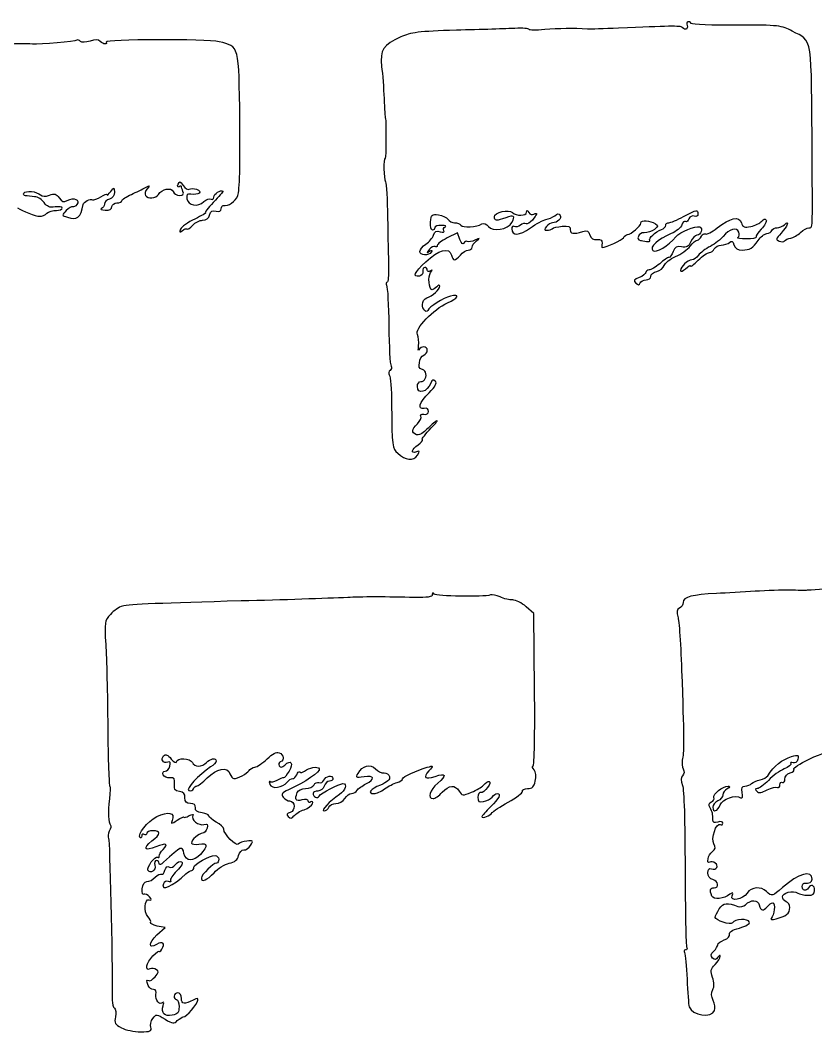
# Model space of a CAD drawing. Extents: x 0 to 69.4, y 0 to 30.3.
# Drawn here: x 15.18 to 20.74, y 15.36 to 22.44 of the extents above; entities that cross this region are included whole.
import ezdxf

# ---------------------------------------------------------------- set-up
doc = ezdxf.new("R2010")
doc.units = 0
doc.header["$MEASUREMENT"] = 0
doc.layers.get('0').update_dxf_attribs({"linetype": 'CONTINUOUS'})

msp = doc.modelspace()

# ---------------------------------------------------------------- linework, layer by layer
at = {"color": 0, "linetype": 'CONTINUOUS'}
for p, q in [((19.8419, 22.4019), (19.8419, 22.4019)), ((15.5768, 22.2996), (15.5768, 22.2996)), ((18.2363, 20.9525), (18.1651, 20.916)), ((18.2536, 20.9039), (18.2363, 20.9525)), ((18.061, 18.4215), (18.061, 18.4215)), ((18.771, 18.2878), (18.7171, 18.3364)), ((18.7761, 17.7532), (18.771, 18.2878)), ((16.2417, 16.8418), (16.2417, 16.8418)), ((16.1358, 16.0399), (16.1931, 16.0919)), ((16.1931, 16.0919), (16.1375, 16.1024))]:
    msp.add_line(p, q, dxfattribs=at)
for points in [[(19.8715, 22.4158), (19.8576, 22.4385), (19.8333, 22.4281), (19.8419, 22.4019)], [(18.2293, 22.369), (17.9654, 22.3603), (17.9099, 22.3533), (17.8406, 22.3221)], [(18.639, 22.3811), (18.5835, 22.3794), (18.3994, 22.3725), (18.2293, 22.369)], [(18.7379, 22.3742), (18.7379, 22.3811), (18.6928, 22.3846), (18.639, 22.3811)], [(18.8472, 22.3725), (18.7865, 22.3672), (18.7379, 22.3672), (18.7379, 22.3742)], [(19.1458, 22.376), (19.0486, 22.3829), (18.9444, 22.3811), (18.8472, 22.3725)], [(19.3629, 22.3829), (19.2622, 22.3776), (19.165, 22.376), (19.1458, 22.376)], [(19.809, 22.3881), (19.7968, 22.4003), (19.7101, 22.3985), (19.3629, 22.3829)], [(19.8419, 22.4019), (19.8524, 22.376), (19.8299, 22.3656), (19.809, 22.3881)], [(20.191, 22.4037), (20.019, 22.4019), (19.8767, 22.4072), (19.8715, 22.4158)], [(20.5781, 22.3621), (20.5033, 22.4019), (20.486, 22.4054), (20.191, 22.4037)], [(20.7168, 21.4732), (20.7117, 22.3499), (20.7221, 22.2857), (20.5781, 22.3621)], [(15.5768, 22.2996), (15.5664, 22.2892), (15.32, 22.2665), (15.2661, 22.2718)], [(15.6011, 22.2908), (15.5925, 22.2996), (15.5821, 22.3031), (15.5768, 22.2996)], [(15.6689, 22.2926), (15.6376, 22.2822), (15.6115, 22.2804), (15.6011, 22.2908)], [(15.74, 22.2908), (15.7261, 22.3047), (15.7053, 22.3065), (15.6689, 22.2926)], [(15.7817, 22.2857), (15.7939, 22.2649), (15.7608, 22.27), (15.74, 22.2908)], [(16.5715, 22.2874), (16.4813, 22.3082), (15.7678, 22.3065), (15.7817, 22.2857)], [(17.8406, 22.3221), (17.7172, 22.2665), (17.6947, 22.2301), (17.7068, 22.1156)], [(15.2054, 22.2735), (15.1967, 22.2735), (14.9728, 22.27), (14.7106, 22.2649)], [(15.2661, 22.2718), (15.2418, 22.2735), (15.2158, 22.2753), (15.2054, 22.2735)], [(16.7156, 21.7336), (16.7086, 22.2683), (16.7121, 22.2544), (16.5715, 22.2874)], [(17.7068, 22.1156), (17.7138, 22.0635), (17.7207, 21.9611), (17.7242, 21.8899)], [(17.7242, 21.8899), (17.726, 21.8187), (17.7311, 21.7562), (17.7329, 21.751)], [(16.7017, 21.2128), (16.7139, 21.2458), (16.719, 21.4264), (16.7156, 21.7336)], [(17.7329, 21.751), (17.7399, 21.7285), (17.7381, 21.4732), (17.7311, 21.4732)], [(17.7311, 21.4732), (17.7172, 21.4732), (17.7225, 21.3292), (17.7346, 21.3083)], [(20.6943, 20.9872), (20.7221, 20.9872), (20.7203, 20.956), (20.7168, 21.4732)], [(16.2833, 21.291), (16.2938, 21.3153), (16.2972, 21.3135), (16.3199, 21.2822)], [(17.7346, 21.3083), (17.7399, 21.2979), (17.7468, 21.185), (17.7485, 21.0567)], [(15.2175, 21.2111), (15.2054, 21.2111), (15.1985, 21.2197), (15.2054, 21.2285)], [(15.2054, 21.2285), (15.2175, 21.2493), (15.2957, 21.2424), (15.3217, 21.2162)], [(15.3842, 21.2146), (15.4189, 21.2285), (15.4311, 21.225), (15.4519, 21.1954)], [(15.7869, 21.2181), (15.7869, 21.2111), (15.799, 21.2215), (15.8129, 21.2406)], [(15.839, 21.2354), (15.839, 21.2128), (15.8251, 21.1937), (15.8043, 21.1868)], [(15.8129, 21.2406), (15.8372, 21.2736), (15.8372, 21.2736), (15.839, 21.2354)], [(15.9571, 21.2197), (15.9917, 21.2354), (16.0368, 21.2579), (16.056, 21.2683)], [(16.0681, 21.2597), (16.0542, 21.244), (16.049, 21.2232), (16.056, 21.2128)], [(16.056, 21.2683), (16.0872, 21.2857), (16.0872, 21.284), (16.0681, 21.2597)], [(16.1463, 21.2197), (16.1688, 21.2579), (16.2365, 21.2718), (16.2486, 21.2406)], [(16.2486, 21.2406), (16.2539, 21.225), (16.2747, 21.2128), (16.2938, 21.2128)], [(16.2903, 21.2736), (16.2799, 21.2683), (16.2782, 21.2753), (16.2833, 21.291)], [(16.3076, 21.2753), (16.3076, 21.2806), (16.3007, 21.2787), (16.2903, 21.2736)], [(16.2938, 21.2128), (16.3181, 21.2128), (16.325, 21.2215), (16.3181, 21.2406)], [(16.3181, 21.2406), (16.3129, 21.2562), (16.3076, 21.2718), (16.3076, 21.2753)], [(16.3199, 21.2822), (16.3338, 21.2632), (16.3528, 21.251), (16.3615, 21.2562)], [(16.3615, 21.2562), (16.3701, 21.2632), (16.3944, 21.2614), (16.4136, 21.2562)], [(16.4136, 21.2562), (16.4604, 21.2406), (16.424, 21.2128), (16.3736, 21.2215)], [(16.5958, 21.2424), (16.5993, 21.2389), (16.5697, 21.2042), (16.5299, 21.1642)], [(16.5333, 21.2007), (16.5333, 21.2232), (16.5819, 21.2562), (16.5958, 21.2424)], [(15.28, 21.2042), (15.2575, 21.2058), (15.2297, 21.2093), (15.2175, 21.2111)], [(15.3478, 21.1625), (15.3321, 21.1833), (15.3026, 21.2024), (15.28, 21.2042)], [(15.3217, 21.2162), (15.3339, 21.2042), (15.3547, 21.2042), (15.3842, 21.2146)], [(15.4242, 21.1329), (15.386, 21.126), (15.3668, 21.1347), (15.3478, 21.1625)], [(15.4519, 21.1954), (15.471, 21.1676), (15.4832, 21.1642), (15.5092, 21.1781)], [(15.5092, 21.1781), (15.5543, 21.2024), (15.6029, 21.1815), (15.5768, 21.1503)], [(15.6203, 21.1486), (15.6238, 21.1694), (15.6706, 21.1937), (15.6863, 21.1833)], [(15.6863, 21.1833), (15.6949, 21.1799), (15.721, 21.1885), (15.7435, 21.2024)], [(15.7435, 21.2024), (15.7678, 21.2181), (15.7869, 21.225), (15.7869, 21.2181)], [(15.8043, 21.1868), (15.7851, 21.1815), (15.7696, 21.166), (15.7696, 21.1521)], [(15.8217, 21.1347), (15.8217, 21.1486), (15.8372, 21.1607), (15.8564, 21.1607)], [(15.8564, 21.1607), (15.8754, 21.1607), (15.8911, 21.1676), (15.8911, 21.1764)], [(15.8911, 21.1764), (15.8911, 21.185), (15.9206, 21.2042), (15.9571, 21.2197)], [(16.056, 21.2128), (16.0715, 21.1868), (16.1306, 21.1919), (16.1463, 21.2197)], [(16.3736, 21.2215), (16.3476, 21.2267), (16.3407, 21.2197), (16.3458, 21.1903)], [(16.3458, 21.1903), (16.3528, 21.1417), (16.4206, 21.1294), (16.4639, 21.1694)], [(16.4639, 21.1694), (16.4813, 21.185), (16.5056, 21.1937), (16.5142, 21.1868)], [(16.5299, 21.1642), (16.4917, 21.1243), (16.4674, 21.0912), (16.4743, 21.0912)], [(16.5142, 21.1868), (16.5246, 21.1815), (16.5333, 21.1868), (16.5333, 21.2007)], [(16.5993, 21.1417), (16.6375, 21.1364), (16.6843, 21.1694), (16.7017, 21.2128)], [(15.1619, 21.126), (15.1967, 21.1035), (15.2853, 21.0687), (15.3182, 21.0669)], [(15.3182, 21.0669), (15.3321, 21.0653), (15.3547, 21.0757), (15.3668, 21.0878)], [(15.3668, 21.0878), (15.379, 21.0982), (15.4085, 21.1086), (15.4328, 21.1086)], [(15.4744, 21.1243), (15.4744, 21.1329), (15.4519, 21.1364), (15.4242, 21.1329)], [(15.4328, 21.1086), (15.4554, 21.1086), (15.4744, 21.1156), (15.4744, 21.1243)], [(15.5022, 21.1069), (15.4693, 21.0757), (15.4693, 21.0739), (15.5108, 21.0601)], [(15.5456, 21.1329), (15.5404, 21.1364), (15.5196, 21.1243), (15.5022, 21.1069)], [(15.5108, 21.0601), (15.5751, 21.0358), (15.6046, 21.0601), (15.6203, 21.1486)], [(15.5768, 21.1503), (15.5664, 21.1364), (15.5525, 21.1294), (15.5456, 21.1329)], [(15.7488, 21.1208), (15.7365, 21.1156), (15.7469, 21.1104), (15.7747, 21.1104)], [(15.7696, 21.1521), (15.7696, 21.1399), (15.7592, 21.1243), (15.7488, 21.1208)], [(15.7747, 21.1104), (15.806, 21.1086), (15.8217, 21.1174), (15.8217, 21.1347)], [(16.4743, 21.0912), (16.4829, 21.0896), (16.45, 21.0722), (16.4014, 21.0479)], [(16.5038, 21.0757), (16.5107, 21.1035), (16.5229, 21.1104), (16.5489, 21.1035)], [(16.5489, 21.1035), (16.5732, 21.0982), (16.5854, 21.1035), (16.5854, 21.119)], [(16.5854, 21.119), (16.5854, 21.1329), (16.5906, 21.1433), (16.5993, 21.1417)], [(18.4949, 21.0636), (18.4949, 21.0947), (18.5956, 21.119), (18.6217, 21.0931)], [(18.6217, 21.0931), (18.6476, 21.0669), (18.7206, 21.0687), (18.7206, 21.0965)], [(18.7206, 21.0965), (18.7206, 21.1121), (18.7258, 21.1104), (18.7363, 21.0931)], [(18.7363, 21.0931), (18.7449, 21.0808), (18.7606, 21.0757), (18.771, 21.0808)], [(18.771, 21.0808), (18.7988, 21.0982), (18.7935, 21.0792), (18.7606, 21.041)], [(18.9167, 21.0704), (18.9358, 21.0878), (18.9463, 21.0878), (18.9549, 21.0722)], [(19.8176, 21.0653), (19.9132, 21.1156), (19.9183, 21.1174), (19.9183, 21.0826)], [(16.4014, 21.0479), (16.3528, 21.0254), (16.3076, 20.9942), (16.3007, 20.9768)], [(16.3858, 21.0046), (16.4032, 21.0236), (16.4344, 21.0393), (16.4551, 21.0393)], [(16.4551, 21.0393), (16.4813, 21.0393), (16.4986, 21.0532), (16.5038, 21.0757)], [(17.7485, 21.0567), (17.7503, 20.9282), (17.7538, 20.7736), (17.7554, 20.7146)], [(18.0626, 20.9699), (18.054, 20.9699), (18.0471, 20.9958), (18.0488, 21.0271)], [(18.0488, 21.0271), (18.0522, 21.0792), (18.0557, 21.0826), (18.1043, 21.0774)], [(18.1043, 21.0774), (18.1339, 21.0722), (18.1633, 21.0583), (18.1703, 21.0462)], [(18.1703, 21.0462), (18.1772, 21.0324), (18.1999, 21.0219), (18.2172, 21.0219)], [(18.2172, 21.0219), (18.2346, 21.0219), (18.2554, 21.0132), (18.2606, 21.0046)], [(18.4081, 21.0132), (18.4219, 21.0219), (18.4393, 21.015), (18.4532, 20.9958)], [(18.4532, 20.9958), (18.4828, 20.956), (18.5904, 20.9733), (18.6182, 21.0236)], [(18.5747, 21.0567), (18.5106, 21.034), (18.4949, 21.034), (18.4949, 21.0636)], [(18.6182, 21.0236), (18.6425, 21.0704), (18.6321, 21.0792), (18.5747, 21.0567)], [(18.7171, 21.015), (18.7085, 21.0201), (18.6911, 21.015), (18.6772, 21.0046)], [(18.7606, 21.041), (18.7449, 21.0219), (18.7258, 21.0097), (18.7171, 21.015)], [(18.7467, 20.9854), (18.7865, 21.015), (18.8368, 21.041), (18.856, 21.0444)], [(18.856, 21.0444), (18.875, 21.0479), (18.9028, 21.0601), (18.9167, 21.0704)], [(18.9011, 21.0219), (18.8907, 21.0219), (18.8715, 21.0097), (18.8594, 20.9958)], [(18.9549, 21.0722), (18.9688, 21.0532), (18.9358, 21.0219), (18.9011, 21.0219)], [(19.4254, 20.9386), (19.4514, 20.9403), (19.5192, 20.9993), (19.5192, 21.0201)], [(19.5192, 21.0201), (19.5192, 21.0428), (19.5833, 21.0393), (19.6215, 21.015)], [(19.6215, 21.015), (19.6424, 21.0011), (19.6407, 20.9958), (19.6146, 20.975)], [(19.6928, 21.0046), (19.6928, 21.0132), (19.7032, 21.0219), (19.7153, 21.0219)], [(19.7153, 21.0219), (19.7257, 21.0219), (19.7725, 21.041), (19.8176, 21.0653)], [(19.8315, 21.0306), (19.8229, 21.0358), (19.8125, 21.0254), (19.8056, 21.0062)], [(19.8558, 21.0497), (19.8507, 21.034), (19.8385, 21.0254), (19.8315, 21.0306)], [(19.8924, 21.0669), (19.8785, 21.0739), (19.8628, 21.0653), (19.8558, 21.0497)], [(19.9183, 21.0826), (19.9183, 21.0669), (19.9079, 21.0618), (19.8924, 21.0669)], [(20.0521, 20.9854), (20.144, 21.0567), (20.2065, 21.0704), (20.2222, 21.0219)], [(20.2222, 21.0219), (20.2326, 20.9907), (20.2429, 20.9872), (20.2881, 20.9958)], [(20.2881, 20.9958), (20.3193, 21.0028), (20.3524, 21.0185), (20.3644, 21.034)], [(20.3957, 21.041), (20.401, 21.0306), (20.3853, 21.0028), (20.361, 20.9768)], [(20.3644, 21.034), (20.3767, 21.0497), (20.3871, 21.0532), (20.3957, 21.041)], [(20.5225, 21.0081), (20.5624, 21.0479), (20.5433, 20.9958), (20.4999, 20.949)], [(16.3007, 20.9768), (16.2921, 20.9542), (16.2938, 20.9507), (16.3129, 20.9664)], [(16.3129, 20.9664), (16.3268, 20.9785), (16.3407, 20.9837), (16.3458, 20.9785)], [(16.3458, 20.9785), (16.3511, 20.9733), (16.3685, 20.9854), (16.3858, 21.0046)], [(18.0783, 20.9872), (18.0783, 20.9785), (18.0714, 20.9699), (18.0626, 20.9699)], [(18.0696, 20.9351), (18.0783, 20.9629), (18.0904, 20.9681), (18.1165, 20.9594)], [(18.1269, 21.0028), (18.0992, 21.0046), (18.0783, 20.9976), (18.0783, 20.9872)], [(18.1165, 20.9594), (18.139, 20.9525), (18.1478, 20.956), (18.1408, 20.9664)], [(18.1513, 20.9924), (18.1633, 20.9976), (18.1529, 21.0028), (18.1269, 21.0028)], [(18.1408, 20.9664), (18.1356, 20.9768), (18.1408, 20.9889), (18.1513, 20.9924)], [(18.2606, 21.0046), (18.2728, 20.9854), (18.3717, 20.9907), (18.4081, 21.0132)], [(18.6338, 20.9958), (18.6251, 21.0011), (18.6164, 20.9942), (18.6164, 20.9785)], [(18.6164, 20.9785), (18.6164, 20.9282), (18.6685, 20.9299), (18.7467, 20.9854)], [(18.6772, 21.0046), (18.6633, 20.9942), (18.6442, 20.9889), (18.6338, 20.9958)], [(18.8594, 20.9958), (18.8421, 20.975), (18.8421, 20.9699), (18.8629, 20.9699)], [(18.8629, 20.9699), (18.8768, 20.9699), (18.8942, 20.975), (18.8993, 20.9803)], [(18.8993, 20.9803), (18.9063, 20.9872), (18.9375, 20.9942), (18.9688, 20.9976)], [(18.9688, 20.9976), (19.0157, 21.0011), (19.0278, 20.9958), (19.0261, 20.9733)], [(19.0261, 20.9733), (19.0243, 20.9437), (19.0451, 20.9403), (19.1146, 20.9611)], [(19.1146, 20.9611), (19.1424, 20.9699), (19.1546, 20.9646), (19.1632, 20.9351)], [(19.5417, 20.9525), (19.5053, 20.9525), (19.481, 20.9021), (19.5157, 20.8986)], [(19.6146, 20.975), (19.5956, 20.9629), (19.5643, 20.9525), (19.5417, 20.9525)], [(19.5817, 20.8986), (19.5713, 20.9143), (19.6199, 20.9576), (19.6632, 20.975)], [(19.731, 20.9456), (19.6389, 20.9074), (19.5782, 20.8518), (19.6025, 20.8275)], [(19.6632, 20.975), (19.6789, 20.9803), (19.6928, 20.9942), (19.6928, 21.0046)], [(19.8056, 21.0062), (19.8003, 20.9889), (19.7674, 20.9611), (19.731, 20.9456)], [(19.7639, 20.9229), (19.7933, 20.9594), (19.8993, 21.0028), (19.9306, 20.9924)], [(19.9306, 20.9924), (19.9565, 20.9837), (19.9392, 20.9351), (19.9114, 20.9351)], [(19.9426, 20.9282), (19.9479, 20.9421), (19.96, 20.949), (19.9704, 20.9437)], [(19.9704, 20.9437), (19.9792, 20.9386), (20.0174, 20.956), (20.0521, 20.9854)], [(20.2049, 20.956), (20.191, 20.9924), (20.1354, 20.9768), (20.0954, 20.9264)], [(20.1979, 20.9194), (20.2065, 20.9247), (20.21, 20.9421), (20.2049, 20.956)], [(20.361, 20.9768), (20.3367, 20.9525), (20.3211, 20.9282), (20.3246, 20.9212)], [(20.3401, 20.8986), (20.3558, 20.9229), (20.3818, 20.9437), (20.3992, 20.9456)], [(20.3992, 20.9456), (20.4165, 20.949), (20.4322, 20.9594), (20.4357, 20.9681)], [(20.4357, 20.9681), (20.4392, 20.9785), (20.4547, 20.9872), (20.4721, 20.9872)], [(20.4999, 20.949), (20.4635, 20.909), (20.4617, 20.9021), (20.486, 20.8935)], [(20.4721, 20.9872), (20.4878, 20.9872), (20.5103, 20.9958), (20.5225, 21.0081)], [(20.5676, 20.9143), (20.585, 20.9178), (20.6163, 20.9351), (20.6353, 20.9542)], [(20.6353, 20.9542), (20.6544, 20.9715), (20.6822, 20.9872), (20.6943, 20.9872)], [(18.0158, 20.8726), (18.0401, 20.8865), (18.0626, 20.916), (18.0696, 20.9351)], [(18.1651, 20.916), (18.1269, 20.8951), (18.0957, 20.8726), (18.0957, 20.8622)], [(18.2814, 20.8796), (18.2763, 20.8657), (18.2658, 20.8778), (18.2536, 20.9039)], [(18.3057, 20.8917), (18.2971, 20.8969), (18.2867, 20.89), (18.2814, 20.8796)], [(18.3594, 20.9004), (18.3388, 20.89), (18.3144, 20.8865), (18.3057, 20.8917)], [(18.3388, 20.85), (18.3388, 20.8622), (18.3525, 20.8812), (18.3699, 20.8951)], [(18.3699, 20.8951), (18.396, 20.9178), (18.396, 20.9178), (18.3594, 20.9004)], [(19.1632, 20.9351), (19.1719, 20.9108), (19.1858, 20.9004), (19.2118, 20.9039)], [(19.2118, 20.9039), (19.2396, 20.9074), (19.25, 20.9004), (19.2483, 20.8796)], [(19.2483, 20.8796), (19.2465, 20.8622), (19.2465, 20.8483), (19.2483, 20.8483)], [(19.2483, 20.8483), (19.2796, 20.8518), (19.3872, 20.9004), (19.3976, 20.916)], [(19.3976, 20.916), (19.4046, 20.9282), (19.4167, 20.9386), (19.4254, 20.9386)], [(19.5157, 20.8986), (19.5226, 20.8986), (19.5417, 20.8951), (19.559, 20.8917)], [(19.559, 20.8917), (19.5747, 20.8882), (19.5851, 20.8917), (19.5817, 20.8986)], [(19.6025, 20.8275), (19.6233, 20.8067), (19.7136, 20.8604), (19.7639, 20.9229)], [(19.8681, 20.89), (19.8524, 20.8535), (19.8385, 20.8465), (19.8038, 20.8535)], [(19.8646, 20.8587), (19.8819, 20.8812), (19.9044, 20.9004), (19.9149, 20.9004)], [(19.9114, 20.9351), (19.8993, 20.9351), (19.8801, 20.9143), (19.8681, 20.89)], [(19.9149, 20.9004), (19.9236, 20.9004), (19.9375, 20.9125), (19.9426, 20.9282)], [(20.0954, 20.9264), (20.0781, 20.9056), (20.0382, 20.8743), (20.0051, 20.8569)], [(20.0815, 20.8657), (20.1024, 20.8657), (20.1285, 20.8743), (20.1389, 20.8847)], [(20.1389, 20.8847), (20.1528, 20.8986), (20.1614, 20.8935), (20.1701, 20.8674)], [(20.2568, 20.909), (20.2153, 20.909), (20.1892, 20.9125), (20.1979, 20.9194)], [(20.2274, 20.831), (20.2829, 20.831), (20.3019, 20.8431), (20.3401, 20.8986)], [(20.3246, 20.9212), (20.3281, 20.9143), (20.2968, 20.909), (20.2568, 20.909)], [(20.486, 20.8935), (20.5017, 20.8865), (20.519, 20.8882), (20.5242, 20.8951)], [(20.5242, 20.8951), (20.5294, 20.9021), (20.5485, 20.9108), (20.5676, 20.9143)], [(17.9742, 20.8206), (17.9742, 20.8326), (17.9932, 20.8569), (18.0158, 20.8726)], [(18.054, 20.8171), (18.0367, 20.7875), (17.9742, 20.791), (17.9742, 20.8206)], [(18.0158, 20.7493), (18.1043, 20.8326), (18.1807, 20.8535), (18.1946, 20.7962)], [(18.0418, 20.8361), (18.021, 20.8118), (18.021, 20.8083), (18.0418, 20.8222)], [(18.08, 20.8553), (18.0714, 20.8604), (18.054, 20.8518), (18.0418, 20.8361)], [(18.0418, 20.8222), (18.0592, 20.831), (18.0626, 20.8292), (18.054, 20.8171)], [(18.0957, 20.8622), (18.0957, 20.8535), (18.0888, 20.85), (18.08, 20.8553)], [(18.2571, 20.7962), (18.2728, 20.8153), (18.2988, 20.831), (18.3126, 20.831)], [(18.3126, 20.831), (18.3265, 20.831), (18.3388, 20.8396), (18.3388, 20.85)], [(19.7449, 20.8206), (19.7361, 20.7979), (19.7222, 20.7789), (19.7153, 20.7789)], [(19.8038, 20.8535), (19.769, 20.8587), (19.7569, 20.8518), (19.7449, 20.8206)], [(19.7622, 20.7858), (19.8003, 20.8014), (19.8454, 20.8344), (19.8646, 20.8587)], [(19.9201, 20.7597), (19.9496, 20.7893), (19.9843, 20.8136), (19.9982, 20.8136)], [(20.0051, 20.8569), (19.9722, 20.8396), (19.934, 20.8118), (19.9218, 20.7944)], [(19.9982, 20.8136), (20.0121, 20.8136), (20.0278, 20.8257), (20.0329, 20.8396)], [(20.0329, 20.8396), (20.0399, 20.8535), (20.0607, 20.8657), (20.0815, 20.8657)], [(20.1701, 20.8674), (20.1771, 20.8414), (20.1961, 20.831), (20.2274, 20.831)], [(17.9707, 20.6486), (17.9203, 20.64), (17.9342, 20.6712), (18.0158, 20.7493)], [(18.1946, 20.7962), (18.2068, 20.7528), (18.2189, 20.7528), (18.2571, 20.7962)], [(19.6511, 20.7354), (19.6233, 20.7111), (19.5903, 20.6921), (19.5764, 20.6921)], [(19.7153, 20.7789), (19.7067, 20.7789), (19.6789, 20.7597), (19.6511, 20.7354)], [(19.6824, 20.7233), (19.6893, 20.7407), (19.724, 20.7685), (19.7622, 20.7858)], [(19.875, 20.7615), (19.8472, 20.7615), (19.7968, 20.7146), (19.7968, 20.6886)], [(19.8663, 20.7199), (19.8663, 20.7129), (19.8906, 20.7303), (19.9201, 20.7597)], [(19.9218, 20.7944), (19.9097, 20.7754), (19.8889, 20.7615), (19.875, 20.7615)], [(17.7554, 20.7146), (17.7572, 20.6539), (17.7519, 20.6053), (17.745, 20.6053)], [(17.995, 20.6817), (17.9985, 20.6643), (17.9863, 20.6504), (17.9707, 20.6486)], [(18.0089, 20.7094), (17.9985, 20.7094), (17.9915, 20.6972), (17.995, 20.6817)], [(18.0263, 20.6903), (18.0263, 20.7007), (18.0175, 20.7094), (18.0089, 20.7094)], [(18.0488, 20.6851), (18.0367, 20.6782), (18.0263, 20.6817), (18.0263, 20.6903)], [(18.0592, 20.5532), (18.0367, 20.5532), (18.0297, 20.6486), (18.0488, 20.6729)], [(18.0488, 20.6729), (18.0644, 20.6937), (18.0644, 20.6956), (18.0488, 20.6851)], [(19.5539, 20.6747), (19.5539, 20.6643), (19.5331, 20.6486), (19.5069, 20.6382)], [(19.5764, 20.6921), (19.5643, 20.6921), (19.5539, 20.6833), (19.5539, 20.6747)], [(19.5886, 20.6469), (19.5886, 20.6608), (19.6076, 20.6764), (19.6303, 20.6817)], [(19.6303, 20.6817), (19.6546, 20.6868), (19.6771, 20.706), (19.6824, 20.7233)], [(19.7968, 20.6886), (19.7968, 20.6782), (19.8125, 20.6833), (19.8315, 20.7007)], [(19.8315, 20.7007), (19.8507, 20.7181), (19.8663, 20.7268), (19.8663, 20.7199)], [(17.745, 20.6053), (17.7364, 20.6053), (17.7346, 20.5965), (17.7415, 20.5844)], [(19.5069, 20.6382), (19.4706, 20.6243), (19.4653, 20.6174), (19.4844, 20.6)], [(19.4844, 20.6), (19.5018, 20.5844), (19.5069, 20.5844), (19.5139, 20.6018)], [(19.5139, 20.6018), (19.5192, 20.6122), (19.5365, 20.6226), (19.5556, 20.6226)], [(19.5556, 20.6226), (19.5729, 20.6226), (19.5886, 20.6331), (19.5886, 20.6469)], [(17.7415, 20.5844), (17.7485, 20.5724), (17.7554, 20.4456), (17.7572, 20.2997)], [(18.0228, 20.496), (18.0626, 20.5099), (18.1131, 20.555), (18.1131, 20.5775)], [(18.0922, 20.574), (18.08, 20.5619), (18.0661, 20.5532), (18.0592, 20.5532)], [(18.1131, 20.5775), (18.1131, 20.5879), (18.1043, 20.5862), (18.0922, 20.574)], [(18.1668, 20.4612), (18.245, 20.4942), (18.2571, 20.5254), (18.1876, 20.5081)], [(17.9568, 20.2407), (17.936, 20.2789), (18.0696, 20.4178), (18.1668, 20.4612)], [(17.9915, 20.4508), (17.9915, 20.4699), (18.0054, 20.489), (18.0228, 20.496)], [(18.0297, 20.4092), (18.0193, 20.3865), (17.9915, 20.4161), (17.9915, 20.4508)], [(18.1876, 20.5081), (18.139, 20.496), (18.0401, 20.4351), (18.0297, 20.4092)], [(17.7572, 20.2997), (17.7589, 20.1557), (17.7658, 20.029), (17.7728, 20.0186)], [(17.9654, 20.1608), (17.9689, 20.1886), (17.9654, 20.2233), (17.9568, 20.2407)], [(17.9846, 19.9978), (17.955, 19.9978), (17.9707, 20.0846), (18.0019, 20.0967)], [(17.9672, 20.1331), (17.9619, 20.121), (17.9619, 20.1331), (17.9654, 20.1608)], [(18.0263, 20.1296), (18.0263, 20.1592), (17.9811, 20.1626), (17.9672, 20.1331)], [(18.0019, 20.0967), (18.0158, 20.1019), (18.0263, 20.1158), (18.0263, 20.1296)], [(17.7658, 19.989), (17.7554, 19.9821), (17.7538, 19.9682), (17.7607, 19.9578)], [(17.7607, 19.9578), (17.7693, 19.9457), (17.7763, 19.8554), (17.7763, 19.7547)], [(17.7728, 20.0186), (17.7781, 20.0082), (17.7763, 19.996), (17.7658, 19.989)], [(17.9811, 19.911), (18.0089, 19.911), (18.0244, 19.9439), (18.014, 19.9769)], [(18.014, 19.9769), (18.0089, 19.9874), (17.9967, 19.9978), (17.9846, 19.9978)], [(17.9568, 19.8762), (17.9568, 19.8953), (17.9672, 19.911), (17.9811, 19.911)], [(18.0506, 19.9006), (18.0263, 19.8362), (17.9568, 19.8189), (17.9568, 19.8762)], [(18.0383, 19.8328), (18.0835, 19.8779), (18.0957, 19.9006), (18.0818, 19.9144)], [(18.0818, 19.9144), (18.0679, 19.9283), (18.0592, 19.9249), (18.0506, 19.9006)], [(18.0054, 19.7235), (17.955, 19.7147), (17.9689, 19.7633), (18.0383, 19.8328)], [(17.7763, 19.7547), (17.7797, 19.4508), (17.7815, 19.4457), (17.8197, 19.4092)], [(17.9811, 19.6696), (17.9758, 19.68), (17.9846, 19.6853), (18.0019, 19.6818)], [(18.0019, 19.6818), (18.0228, 19.6783), (18.0349, 19.6869), (18.0349, 19.7026)], [(18.0349, 19.7026), (18.0349, 19.7182), (18.0228, 19.7269), (18.0054, 19.7235)], [(17.9499, 19.5394), (17.9133, 19.5533), (17.9151, 19.5742), (17.9568, 19.6158)], [(17.9568, 19.6158), (17.9776, 19.6367), (17.9881, 19.6592), (17.9811, 19.6696)], [(18.0869, 19.6332), (18.0679, 19.6193), (18.0349, 19.5897), (18.014, 19.5689)], [(18.0522, 19.5862), (18.0904, 19.6244), (18.1061, 19.6453), (18.0869, 19.6332)], [(18.014, 19.5689), (17.9915, 19.5464), (17.9654, 19.5342), (17.9499, 19.5394)], [(17.9915, 19.5047), (17.9863, 19.5099), (18.014, 19.5464), (18.0522, 19.5862)], [(17.9499, 19.4196), (17.9082, 19.404), (17.9168, 19.4369), (17.9619, 19.4682)], [(17.9619, 19.4682), (17.9828, 19.4821), (17.9967, 19.4994), (17.9915, 19.5047)], [(17.8197, 19.4092), (17.8718, 19.3606), (17.9307, 19.3536), (17.9568, 19.3953)], [(17.9568, 19.3953), (17.9742, 19.4249), (17.9742, 19.4283), (17.9499, 19.4196)], [(21.0814, 18.4667), (21.0189, 18.4701), (20.8263, 18.4614), (20.6822, 18.451)], [(17.4707, 18.4007), (17.3163, 18.3937), (17.0176, 18.3833), (16.7243, 18.3764)], [(17.936, 18.4007), (17.7607, 18.4058), (17.5436, 18.4058), (17.4707, 18.4007)], [(18.061, 18.4215), (18.061, 18.4042), (18.0279, 18.3989), (17.936, 18.4007)], [(18.0749, 18.425), (18.0661, 18.4371), (18.061, 18.4354), (18.061, 18.4215)], [(18.4689, 18.4181), (18.4203, 18.4024), (18.0853, 18.4093), (18.0749, 18.425)], [(18.5349, 18.4042), (18.5088, 18.4146), (18.4793, 18.4215), (18.4689, 18.4181)], [(18.6233, 18.3833), (18.6008, 18.3833), (18.5626, 18.3919), (18.5349, 18.4042)], [(20.0486, 18.4285), (19.8819, 18.4215), (19.8142, 18.4042), (19.8142, 18.366)], [(20.3176, 18.444), (20.2361, 18.4389), (20.1163, 18.4319), (20.0486, 18.4285)], [(20.5607, 18.451), (20.5086, 18.4528), (20.3992, 18.4493), (20.3176, 18.444)], [(20.6822, 18.451), (20.6683, 18.4493), (20.6128, 18.451), (20.5607, 18.451)], [(15.8946, 18.3399), (15.8719, 18.3347), (15.8338, 18.3086), (15.8113, 18.2826)], [(16.7243, 18.3764), (16.1844, 18.3625), (15.9379, 18.3521), (15.8946, 18.3399)], [(18.7171, 18.3364), (18.6858, 18.3625), (18.6442, 18.3833), (18.6233, 18.3833)], [(19.7899, 18.326), (19.7708, 18.3174), (19.7674, 18.3017), (19.7794, 18.2583)], [(19.8142, 18.366), (19.8142, 18.3486), (19.8038, 18.3312), (19.7899, 18.326)], [(15.8113, 18.2826), (15.7696, 18.2375), (15.7678, 18.2287), (15.7782, 18.0708)], [(19.7794, 18.2583), (19.7882, 18.2271), (19.8003, 18.0257), (19.8072, 17.8104)], [(15.7782, 18.0708), (15.7835, 17.9806), (15.7904, 17.7203), (15.7921, 17.4946)], [(19.8072, 17.8104), (19.8211, 17.3835), (19.8211, 17.3157), (19.809, 17.2636)], [(18.7657, 17.2203), (18.7744, 17.2203), (18.7796, 17.4581), (18.7761, 17.7532)], [(15.7921, 17.4946), (15.7939, 17.2671), (15.8008, 17.0814), (15.806, 17.0814)], [(16.2122, 17.2481), (16.1792, 17.2358), (16.1601, 17.2706), (16.1826, 17.2932)], [(16.1826, 17.2932), (16.1965, 17.3071), (16.2122, 17.3001), (16.2365, 17.2706)], [(16.2365, 17.2706), (16.2556, 17.2481), (16.2713, 17.2393), (16.2729, 17.2515)], [(16.2729, 17.2515), (16.2729, 17.281), (16.3719, 17.2775), (16.384, 17.2462)], [(16.4813, 17.2462), (16.5056, 17.274), (16.5507, 17.281), (16.5507, 17.2567)], [(16.8215, 17.2133), (16.8371, 17.215), (16.8753, 17.2428), (16.9065, 17.2724)], [(16.9065, 17.2724), (16.9429, 17.3071), (16.9707, 17.321), (16.9899, 17.314)], [(16.9899, 17.314), (17.0246, 17.3018), (17.0297, 17.2619), (16.9985, 17.2515)], [(17.0297, 17.2289), (17.0732, 17.2706), (17.0922, 17.2411), (17.0593, 17.1856)], [(20.4079, 17.1543), (20.4478, 17.2219), (20.5068, 17.2689), (20.5728, 17.2879)], [(20.5728, 17.2879), (20.6197, 17.3018), (20.6249, 17.3001), (20.6163, 17.2689)], [(20.6163, 17.2689), (20.611, 17.2497), (20.5989, 17.2393), (20.5832, 17.2446)], [(20.5885, 17.1994), (20.5832, 17.2081), (20.6301, 17.2376), (20.6908, 17.2671)], [(20.6908, 17.2671), (20.8036, 17.321), (20.8401, 17.3244), (20.795, 17.2775)], [(16.1931, 17.1856), (16.2069, 17.1856), (16.2208, 17.2011), (16.2261, 17.2219)], [(16.2261, 17.2219), (16.2331, 17.2481), (16.2296, 17.255), (16.2122, 17.2481)], [(16.5107, 17.215), (16.4292, 17.1612), (16.3338, 17.0587), (16.3597, 17.0501)], [(16.384, 17.2462), (16.3893, 17.2324), (16.4083, 17.2203), (16.4257, 17.2203)], [(16.4257, 17.2203), (16.4449, 17.2203), (16.469, 17.2324), (16.4813, 17.2462)], [(16.4864, 17.1386), (16.5542, 17.2046), (16.6306, 17.2203), (16.6461, 17.1682)], [(16.5507, 17.2567), (16.5507, 17.2481), (16.5333, 17.2289), (16.5107, 17.215)], [(16.7799, 17.1907), (16.785, 17.2011), (16.8042, 17.2115), (16.8215, 17.2133)], [(16.9985, 17.2515), (16.9881, 17.2481), (16.9846, 17.2342), (16.9915, 17.2237)], [(16.9915, 17.2237), (17.0003, 17.2081), (17.0107, 17.2099), (17.0297, 17.2289)], [(17.2711, 17.2029), (17.2832, 17.1837), (17.1686, 17.1057), (17.0558, 17.0553)], [(17.1686, 17.1856), (17.1982, 17.2115), (17.2589, 17.2219), (17.2711, 17.2029)], [(17.5419, 17.1699), (17.5697, 17.2254), (17.6304, 17.2411), (17.6635, 17.2029)], [(17.6635, 17.2029), (17.679, 17.1856), (17.7051, 17.1717), (17.7242, 17.1733)], [(17.8526, 17.1317), (17.8526, 17.1456), (17.9515, 17.1925), (18.0263, 17.2133)], [(18.0263, 17.2133), (18.0696, 17.2254), (18.0696, 17.2254), (18.0367, 17.1872)], [(18.7726, 17.1942), (18.7606, 17.2081), (18.7571, 17.2203), (18.7657, 17.2203)], [(18.7814, 17.1161), (18.7883, 17.149), (18.7849, 17.1786), (18.7726, 17.1942)], [(19.809, 17.2636), (19.8056, 17.2446), (19.8072, 17.2168), (19.816, 17.2011)], [(19.816, 17.2011), (19.8246, 17.1856), (19.8229, 17.1664), (19.8107, 17.1543)], [(20.5207, 17.2011), (20.4913, 17.189), (20.4408, 17.1543), (20.4114, 17.1212)], [(20.5676, 17.2393), (20.5728, 17.2307), (20.5519, 17.215), (20.5207, 17.2011)], [(20.5832, 17.2446), (20.5693, 17.2497), (20.5624, 17.2481), (20.5676, 17.2393)], [(20.5624, 17.1733), (20.5832, 17.1786), (20.5954, 17.1907), (20.5885, 17.1994)], [(16.1792, 17.1594), (16.174, 17.1751), (16.1792, 17.1856), (16.1931, 17.1856)], [(16.2261, 17.1386), (16.2069, 17.1369), (16.1844, 17.1456), (16.1792, 17.1594)], [(16.259, 17.0953), (16.2625, 17.1335), (16.2574, 17.1421), (16.2261, 17.1386)], [(16.4136, 17.0814), (16.4222, 17.0814), (16.4551, 17.1074), (16.4864, 17.1386)], [(16.6461, 17.1682), (16.6531, 17.149), (16.6653, 17.1335), (16.6739, 17.1335)], [(16.6739, 17.1335), (16.7, 17.1335), (16.766, 17.1699), (16.7799, 17.1907)], [(17.0211, 17.1386), (17.0158, 17.1404), (16.9933, 17.1317), (16.9742, 17.1196)], [(17.0593, 17.1856), (17.0436, 17.1578), (17.0263, 17.1369), (17.0211, 17.1386)], [(17.0471, 17.1092), (17.0575, 17.1231), (17.0749, 17.1335), (17.0853, 17.1335)], [(17.0853, 17.1335), (17.094, 17.1335), (17.1079, 17.1456), (17.1131, 17.1612)], [(17.1131, 17.1612), (17.12, 17.1768), (17.1288, 17.1856), (17.1357, 17.1803)], [(17.1357, 17.1803), (17.1408, 17.1733), (17.1565, 17.1768), (17.1686, 17.1856)], [(17.2676, 17.1057), (17.2815, 17.1004), (17.2971, 17.1092), (17.3024, 17.1231)], [(17.3024, 17.1231), (17.3144, 17.1525), (17.3665, 17.1612), (17.3665, 17.1335)], [(17.3665, 17.1335), (17.3665, 17.1247), (17.3561, 17.1161), (17.3422, 17.1161)], [(17.5836, 17.1456), (17.5263, 17.1369), (17.5246, 17.1386), (17.5419, 17.1699)], [(17.5975, 17.0969), (17.6635, 17.1317), (17.6565, 17.1578), (17.5836, 17.1456)], [(17.7624, 17.1474), (17.7658, 17.1247), (17.7485, 17.1092), (17.6982, 17.0883)], [(17.7242, 17.1733), (17.7415, 17.1751), (17.7589, 17.1629), (17.7624, 17.1474)], [(17.8144, 17.1057), (17.8353, 17.1126), (17.8526, 17.1247), (17.8526, 17.1317)], [(18.0367, 17.1872), (17.9932, 17.1404), (18.0106, 17.1247), (18.08, 17.149)], [(18.08, 17.149), (18.1582, 17.1751), (18.1651, 17.1578), (18.0992, 17.1022)], [(18.4168, 17.0865), (18.4532, 17.13), (18.481, 17.1178), (18.4481, 17.0726)], [(19.8107, 17.1543), (19.7968, 17.1404), (19.7968, 17.1212), (19.8107, 17.0865)], [(20.2933, 17.0987), (20.3038, 17.1092), (20.3297, 17.1212), (20.3524, 17.1247)], [(20.3524, 17.1247), (20.3749, 17.13), (20.3992, 17.1421), (20.4079, 17.1543)], [(20.5086, 17.1074), (20.519, 17.1022), (20.526, 17.1126), (20.526, 17.13)], [(20.526, 17.13), (20.526, 17.1508), (20.5415, 17.1682), (20.5624, 17.1733)], [(15.806, 17.0814), (15.8113, 17.0814), (15.8094, 17.0414), (15.8043, 16.9911)], [(16.2938, 17.0432), (16.2608, 17.0483), (16.2539, 17.0587), (16.259, 17.0953)], [(16.3597, 17.0501), (16.3736, 17.0449), (16.3875, 17.0501), (16.391, 17.0622)], [(16.391, 17.0622), (16.3944, 17.0726), (16.4049, 17.0814), (16.4136, 17.0814)], [(16.9257, 17.1126), (16.9188, 17.1178), (16.9188, 17.1108), (16.9257, 17.0935)], [(16.9742, 17.1196), (16.9533, 17.1092), (16.9325, 17.1057), (16.9257, 17.1126)], [(16.9257, 17.0935), (16.9378, 17.0587), (17.0142, 17.0692), (17.0471, 17.1092)], [(17.0558, 17.0553), (17.0072, 17.0328), (17.0019, 17.0258), (17.0193, 17.0032)], [(17.1165, 17.0362), (17.1235, 17.0518), (17.1478, 17.064), (17.1756, 17.064)], [(17.1756, 17.064), (17.2017, 17.064), (17.2276, 17.0761), (17.2346, 17.09)], [(17.2346, 17.09), (17.2399, 17.1039), (17.2554, 17.1108), (17.2676, 17.1057)], [(17.3058, 17.0814), (17.3006, 17.0622), (17.2797, 17.0467), (17.2607, 17.0467)], [(17.2711, 17.0119), (17.2832, 17.0328), (17.4082, 17.0987), (17.436, 17.0987)], [(17.3422, 17.1161), (17.3283, 17.1161), (17.311, 17.1004), (17.3058, 17.0814)], [(17.436, 17.0987), (17.469, 17.0987), (17.4533, 17.0501), (17.4117, 17.0224)], [(17.535, 17.0518), (17.5419, 17.0622), (17.5697, 17.0831), (17.5975, 17.0969)], [(17.6982, 17.0883), (17.6269, 17.0606), (17.6044, 17.0293), (17.6547, 17.0293)], [(17.6547, 17.0293), (17.6704, 17.0293), (17.7033, 17.0432), (17.7276, 17.0622)], [(17.7276, 17.0622), (17.7538, 17.0796), (17.7919, 17.1004), (17.8144, 17.1057)], [(18.0992, 17.1022), (18.0418, 17.0536), (18.0244, 16.9946), (18.0661, 16.9946)], [(18.1304, 17.0379), (18.179, 17.09), (18.2189, 17.0935), (18.2485, 17.0467)], [(18.3353, 17.0379), (18.3699, 17.0536), (18.4081, 17.0744), (18.4168, 17.0865)], [(18.4481, 17.0726), (18.4307, 17.0501), (18.4099, 17.0328), (18.3994, 17.0362)], [(18.6911, 17.0449), (18.6876, 17.0553), (18.705, 17.064), (18.7275, 17.064)], [(18.7275, 17.064), (18.7606, 17.064), (18.7726, 17.0761), (18.7814, 17.1161)], [(19.8107, 17.0865), (19.8211, 17.0571), (19.8281, 16.8331), (19.8281, 16.505)], [(20.0294, 17.0015), (20.0208, 17.0258), (20.0919, 17.0814), (20.1301, 17.0814)], [(20.1232, 17.0622), (20.1058, 17.0536), (20.0919, 17.0344), (20.0919, 17.0206)], [(20.1301, 17.0814), (20.144, 17.0814), (20.1406, 17.0726), (20.1232, 17.0622)], [(20.2274, 17.0362), (20.2204, 17.071), (20.2257, 17.0814), (20.2464, 17.0814)], [(20.2464, 17.0814), (20.2638, 17.0814), (20.2846, 17.09), (20.2933, 17.0987)], [(20.3332, 17.064), (20.3176, 17.064), (20.3158, 17.0587), (20.3297, 17.0449)], [(20.3297, 17.0449), (20.3436, 17.031), (20.3644, 17.0344), (20.4026, 17.0553)], [(20.4114, 17.1212), (20.3801, 17.09), (20.3454, 17.064), (20.3332, 17.064)], [(20.4026, 17.0553), (20.4322, 17.071), (20.4651, 17.0779), (20.4739, 17.0726)], [(20.4739, 17.0726), (20.4843, 17.0675), (20.4913, 17.0744), (20.4913, 17.09)], [(20.4913, 17.09), (20.4913, 17.1057), (20.4999, 17.1126), (20.5086, 17.1074)], [(15.8043, 16.9911), (15.7921, 16.8974), (15.7956, 16.8244), (15.8113, 16.8087)], [(16.3319, 16.9997), (16.3338, 17.0275), (16.3233, 17.0397), (16.2938, 17.0432)], [(16.3701, 16.9599), (16.3407, 16.9599), (16.3319, 16.9703), (16.3319, 16.9997)], [(17.0193, 17.0032), (17.0315, 16.9893), (17.0506, 16.9772), (17.0628, 16.9772)], [(17.1496, 16.9842), (17.1044, 16.9737), (17.0975, 16.9858), (17.1165, 17.0362)], [(17.1929, 16.9772), (17.1929, 16.9876), (17.1756, 16.9911), (17.1496, 16.9842)], [(17.2607, 17.0467), (17.2433, 17.0467), (17.2276, 17.0397), (17.2276, 17.031)], [(17.2276, 17.031), (17.2276, 17.005), (17.2589, 16.9911), (17.2711, 17.0119)], [(17.4117, 17.0224), (17.344, 16.9789), (17.2781, 16.9078), (17.304, 16.9078)], [(17.3874, 16.9599), (17.41, 16.9599), (17.4378, 16.9754), (17.4499, 16.9946)], [(17.4499, 16.9946), (17.4621, 17.0136), (17.4829, 17.0293), (17.4968, 17.0293)], [(17.4968, 17.0293), (17.5107, 17.0293), (17.5281, 17.0397), (17.535, 17.0518)], [(18.0661, 16.9946), (18.08, 16.9946), (18.1078, 17.0136), (18.1304, 17.0379)], [(18.2485, 17.0467), (18.2693, 17.0136), (18.2728, 17.0136), (18.3353, 17.0379)], [(18.3803, 17.0032), (18.3786, 16.9719), (18.3856, 16.9668), (18.4185, 16.9737)], [(18.3994, 17.0362), (18.3907, 17.0397), (18.3803, 17.024), (18.3803, 17.0032)], [(18.4185, 16.9737), (18.4411, 16.9772), (18.4689, 16.9911), (18.4793, 17.005)], [(18.514, 17.0293), (18.5453, 17.0293), (18.5279, 16.9946), (18.4689, 16.9372)], [(18.4793, 17.005), (18.4897, 17.0189), (18.5053, 17.0293), (18.514, 17.0293)], [(18.5921, 16.9685), (18.6494, 16.9997), (18.6928, 17.0344), (18.6911, 17.0449)], [(20.0121, 16.9703), (20.026, 16.9754), (20.0347, 16.9893), (20.0294, 17.0015)], [(20.0919, 17.0206), (20.0919, 17.0067), (20.0764, 16.9876), (20.0572, 16.9772)], [(20.0729, 16.9494), (20.0903, 16.9911), (20.1806, 17.024), (20.2169, 16.9997)], [(20.2169, 16.9997), (20.2292, 16.9928), (20.2326, 17.0067), (20.2274, 17.0362)], [(16.4049, 16.9303), (16.4067, 16.9494), (16.3963, 16.9599), (16.3701, 16.9599)], [(16.4518, 16.8939), (16.4171, 16.8974), (16.4032, 16.9078), (16.4049, 16.9303)], [(17.0628, 16.9772), (17.1026, 16.9772), (17.1061, 16.9094), (17.0679, 16.8974)], [(17.094, 16.8731), (17.1061, 16.8869), (17.1374, 16.9078), (17.1651, 16.9164)], [(17.1651, 16.9164), (17.1929, 16.9268), (17.219, 16.9442), (17.2242, 16.9581)], [(17.2121, 16.9703), (17.2017, 16.9633), (17.1929, 16.9668), (17.1929, 16.9772)], [(17.2242, 16.9581), (17.2294, 16.9719), (17.2242, 16.9772), (17.2121, 16.9703)], [(17.304, 16.9078), (17.3179, 16.9078), (17.3318, 16.9199), (17.3388, 16.9337)], [(17.3388, 16.9337), (17.344, 16.9476), (17.3665, 16.9599), (17.3874, 16.9599)], [(18.4689, 16.9372), (18.4358, 16.9043), (18.4081, 16.8731), (18.4081, 16.8678)], [(18.4793, 16.8956), (18.4863, 16.9043), (18.5365, 16.9372), (18.5921, 16.9685)], [(20.0035, 16.9303), (19.9913, 16.9511), (19.9931, 16.9633), (20.0121, 16.9703)], [(20.0225, 16.8453), (20.0225, 16.8869), (20.0208, 16.8974), (20.0035, 16.9303)], [(20.0572, 16.9772), (20.0382, 16.9668), (20.0225, 16.9476), (20.0225, 16.9337)], [(20.0225, 16.9337), (20.0225, 16.8939), (20.0572, 16.9043), (20.0729, 16.9494)], [(16.0194, 16.7203), (15.9969, 16.7446), (16.0664, 16.8331), (16.1358, 16.8678)], [(16.1358, 16.8678), (16.2157, 16.9078), (16.2643, 16.8974), (16.2417, 16.8418)], [(16.2417, 16.8418), (16.2331, 16.8157), (16.2347, 16.8157), (16.2782, 16.8435)], [(16.2782, 16.8435), (16.3042, 16.8592), (16.325, 16.8696), (16.325, 16.8643)], [(16.325, 16.8643), (16.325, 16.8592), (16.3424, 16.8626), (16.3615, 16.8747)], [(16.3615, 16.8747), (16.384, 16.8851), (16.3944, 16.8869), (16.3875, 16.8765)], [(16.3875, 16.8765), (16.3701, 16.8487), (16.4292, 16.8019), (16.4639, 16.8122)], [(16.4986, 16.8731), (16.4986, 16.8817), (16.4778, 16.8904), (16.4518, 16.8939)], [(16.5507, 16.8296), (16.5229, 16.8453), (16.4986, 16.8643), (16.4986, 16.8731)], [(17.0679, 16.8974), (17.0419, 16.8904), (17.0385, 16.8817), (17.054, 16.8678)], [(17.054, 16.8678), (17.0679, 16.8522), (17.0783, 16.8539), (17.094, 16.8731)], [(18.4081, 16.8678), (18.4081, 16.8522), (18.4671, 16.8747), (18.4793, 16.8956)], [(20.0572, 16.8296), (20.0329, 16.821), (20.0225, 16.8261), (20.0225, 16.8453)], [(15.8113, 16.8087), (15.8164, 16.8036), (15.8129, 16.7846), (15.8025, 16.7654)], [(16.4864, 16.7862), (16.4813, 16.7672), (16.4674, 16.7515), (16.4551, 16.7515)], [(16.4639, 16.8122), (16.4899, 16.821), (16.4933, 16.8157), (16.4864, 16.7862)], [(16.6028, 16.7793), (16.6028, 16.7932), (16.5801, 16.814), (16.5507, 16.8296)], [(16.7035, 16.6751), (16.6913, 16.6561), (16.6028, 16.7464), (16.6028, 16.7793)], [(20.0294, 16.6769), (20.0069, 16.7133), (20.0468, 16.8296), (20.0746, 16.8122)], [(20.0919, 16.821), (20.0919, 16.8331), (20.0781, 16.8365), (20.0572, 16.8296)], [(20.0746, 16.8122), (20.085, 16.8071), (20.0919, 16.8106), (20.0919, 16.821)], [(15.8025, 16.7654), (15.7939, 16.7481), (15.7904, 16.7256), (15.7974, 16.7151)], [(15.7974, 16.7151), (15.806, 16.6994), (15.8251, 15.901), (15.8233, 15.585)], [(16.0299, 16.7325), (16.0299, 16.7203), (16.0247, 16.7151), (16.0194, 16.7203)], [(16.0472, 16.7429), (16.0386, 16.7481), (16.0299, 16.7446), (16.0299, 16.7325)], [(16.0646, 16.7499), (16.0646, 16.7411), (16.0576, 16.7376), (16.0472, 16.7429)], [(16.1081, 16.7689), (16.0838, 16.7689), (16.0646, 16.7603), (16.0646, 16.7499)], [(16.1011, 16.6978), (16.1636, 16.7464), (16.1653, 16.7689), (16.1081, 16.7689)], [(16.4551, 16.7515), (16.4292, 16.7515), (16.3771, 16.7047), (16.3771, 16.6821)], [(16.7903, 16.6665), (16.8111, 16.6994), (16.8093, 16.7012), (16.7642, 16.696)], [(16.1289, 16.6561), (16.049, 16.6231), (16.0351, 16.6457), (16.1011, 16.6978)], [(16.1792, 16.6387), (16.2208, 16.6786), (16.2, 16.6856), (16.1289, 16.6561)], [(16.1514, 16.5918), (16.1514, 16.6022), (16.1636, 16.6231), (16.1792, 16.6387)], [(16.325, 16.6092), (16.3129, 16.6665), (16.3076, 16.6647), (16.1826, 16.5485)], [(16.3771, 16.6821), (16.3771, 16.6751), (16.4014, 16.6717), (16.4292, 16.6751)], [(16.4292, 16.6751), (16.4917, 16.6856), (16.4951, 16.6647), (16.4396, 16.604)], [(16.7642, 16.696), (16.7382, 16.6943), (16.7104, 16.6839), (16.7035, 16.6751)], [(16.7069, 16.5953), (16.7139, 16.6196), (16.7294, 16.6369), (16.7433, 16.6353)], [(16.7433, 16.6353), (16.7572, 16.6318), (16.7781, 16.6474), (16.7903, 16.6665)], [(20.019, 16.6231), (20.0417, 16.6404), (20.0451, 16.6526), (20.0294, 16.6769)], [(16.0733, 16.4929), (16.0611, 16.5119), (16.1254, 16.5987), (16.141, 16.5832)], [(16.1324, 16.5606), (16.1219, 16.5606), (16.1167, 16.545), (16.1219, 16.5276)], [(16.1514, 16.5397), (16.1514, 16.5519), (16.1428, 16.5606), (16.1324, 16.5606)], [(16.141, 16.5832), (16.1463, 16.5779), (16.1514, 16.5814), (16.1514, 16.5918)], [(16.266, 16.5328), (16.2782, 16.5501), (16.2972, 16.5589), (16.3076, 16.5519)], [(16.4396, 16.604), (16.3893, 16.5501), (16.3389, 16.5519), (16.325, 16.6092)], [(16.3944, 16.5137), (16.3963, 16.5362), (16.5021, 16.5953), (16.5419, 16.5953)], [(16.5419, 16.5953), (16.5558, 16.5953), (16.5681, 16.5832), (16.5681, 16.5693)], [(16.5681, 16.5693), (16.5681, 16.5554), (16.5611, 16.5432), (16.5524, 16.5432)], [(16.641, 16.5415), (16.6808, 16.5501), (16.7, 16.564), (16.7069, 16.5953)], [(20.0017, 16.5501), (19.9739, 16.5328), (19.9896, 16.6006), (20.019, 16.6231)], [(16.1219, 16.5276), (16.1306, 16.4911), (16.0907, 16.4633), (16.0733, 16.4929)], [(16.1826, 16.5485), (16.1636, 16.5311), (16.1514, 16.5276), (16.1514, 16.5397)], [(16.1688, 16.4651), (16.1757, 16.4599), (16.1861, 16.4737), (16.1914, 16.4929)], [(16.1914, 16.4929), (16.1983, 16.5154), (16.2088, 16.5242), (16.2226, 16.5154)], [(16.2226, 16.5154), (16.2347, 16.5085), (16.2521, 16.5154), (16.266, 16.5328)], [(16.2747, 16.4876), (16.2451, 16.4582), (16.2261, 16.4286), (16.2313, 16.42)], [(16.3076, 16.5519), (16.3215, 16.5432), (16.3094, 16.5224), (16.2747, 16.4876)], [(16.3389, 16.4686), (16.3511, 16.4807), (16.3701, 16.4911), (16.3789, 16.4911)], [(16.3789, 16.4911), (16.3875, 16.4911), (16.3944, 16.5015), (16.3944, 16.5137)], [(16.5524, 16.5432), (16.5315, 16.5432), (16.4465, 16.4617), (16.4465, 16.439)], [(16.535, 16.4756), (16.5611, 16.505), (16.6097, 16.5346), (16.641, 16.5415)], [(19.8281, 16.505), (19.8299, 16.2117), (19.8333, 15.9635), (19.8403, 15.9531)], [(19.9878, 16.4737), (19.9878, 16.4999), (19.9965, 16.5085), (20.0139, 16.5033)], [(20.0382, 16.5432), (20.026, 16.5519), (20.0086, 16.5536), (20.0017, 16.5501)], [(20.0139, 16.5033), (20.0468, 16.4894), (20.0676, 16.5258), (20.0382, 16.5432)], [(20.7168, 16.4304), (20.7168, 16.4981), (20.6214, 16.4703), (20.5103, 16.3714)], [(16.0664, 16.4131), (16.0819, 16.4131), (16.1081, 16.4269), (16.1236, 16.4443)], [(16.1236, 16.4443), (16.141, 16.4599), (16.1601, 16.4703), (16.1688, 16.4651)], [(16.181, 16.3974), (16.1583, 16.3401), (16.2486, 16.3818), (16.3389, 16.4686)], [(16.2157, 16.4147), (16.2018, 16.42), (16.1861, 16.4112), (16.181, 16.3974)], [(16.2313, 16.42), (16.2365, 16.4112), (16.2296, 16.4096), (16.2157, 16.4147)], [(16.4465, 16.439), (16.4465, 16.4061), (16.4864, 16.4217), (16.535, 16.4756)], [(20.0225, 16.4269), (20.0017, 16.4321), (19.9878, 16.4512), (19.9878, 16.4737)], [(20.0313, 16.3696), (20.0694, 16.3696), (20.0625, 16.4165), (20.0225, 16.4269)], [(20.6614, 16.4026), (20.6961, 16.3974), (20.7168, 16.4078), (20.7168, 16.4304)], [(16.0438, 16.3246), (16.0351, 16.3176), (16.0299, 16.3349), (16.0333, 16.3626)], [(16.0333, 16.3626), (16.0368, 16.3939), (16.049, 16.4131), (16.0664, 16.4131)], [(20.0156, 16.3124), (19.9982, 16.354), (20.0035, 16.3696), (20.0313, 16.3696)], [(20.3975, 16.3436), (20.361, 16.3818), (20.2915, 16.3765), (20.2621, 16.3332)], [(20.5103, 16.3714), (20.4408, 16.3107), (20.4339, 16.3072), (20.3975, 16.3436)], [(20.5086, 16.3072), (20.5086, 16.3349), (20.5832, 16.354), (20.6163, 16.3332)], [(20.6475, 16.3783), (20.6475, 16.3922), (20.6526, 16.4026), (20.6614, 16.4026)], [(20.6908, 16.3696), (20.6753, 16.3436), (20.6475, 16.3487), (20.6475, 16.3783)], [(20.6874, 16.3176), (20.7221, 16.3176), (20.7342, 16.3262), (20.7342, 16.3522)], [(20.7342, 16.3522), (20.7342, 16.3887), (20.7082, 16.3992), (20.6908, 16.3696)], [(16.0733, 16.1683), (16.0403, 16.1996), (16.049, 16.295), (16.0819, 16.2864)], [(16.0838, 16.3072), (16.0715, 16.3228), (16.0525, 16.3297), (16.0438, 16.3246)], [(16.0819, 16.2864), (16.1011, 16.2811), (16.1011, 16.2864), (16.0838, 16.3072)], [(20.1424, 16.3246), (20.1007, 16.2915), (20.026, 16.2846), (20.0156, 16.3124)], [(20.2621, 16.3332), (20.2326, 16.2864), (20.1406, 16.2707), (20.1579, 16.3142)], [(20.1579, 16.3142), (20.1649, 16.3383), (20.1632, 16.3401), (20.1424, 16.3246)], [(20.2499, 16.2517), (20.2899, 16.2899), (20.3367, 16.2881), (20.3471, 16.2499)], [(20.5346, 16.2725), (20.5207, 16.2776), (20.5086, 16.2933), (20.5086, 16.3072)], [(20.6163, 16.3332), (20.6283, 16.3246), (20.6596, 16.3176), (20.6874, 16.3176)], [(20.0399, 16.1631), (20.0399, 16.1718), (20.0521, 16.1996), (20.0676, 16.2221)], [(20.0676, 16.2221), (20.0954, 16.2656), (20.1267, 16.269), (20.1979, 16.2394)], [(20.1979, 16.2394), (20.2135, 16.2343), (20.2378, 16.2394), (20.2499, 16.2517)], [(20.3471, 16.2499), (20.3575, 16.2065), (20.3749, 16.2047), (20.4044, 16.2394)], [(20.4044, 16.2394), (20.4165, 16.2533), (20.4322, 16.2656), (20.4408, 16.2656)], [(20.4408, 16.2656), (20.4617, 16.2656), (20.4531, 16.1735), (20.4304, 16.1561)], [(20.5381, 16.1822), (20.5693, 16.2065), (20.5658, 16.2603), (20.5346, 16.2725)], [(16.0907, 16.1267), (16.0958, 16.1353), (16.0872, 16.1526), (16.0733, 16.1683)], [(20.1597, 16.1249), (20.1475, 16.1058), (20.0399, 16.1406), (20.0399, 16.1631)], [(20.2776, 16.1318), (20.269, 16.1561), (20.1771, 16.151), (20.1597, 16.1249)], [(20.4304, 16.1561), (20.4218, 16.1475), (20.4357, 16.1457), (20.4651, 16.1526)], [(20.4651, 16.1526), (20.4929, 16.1596), (20.5276, 16.1718), (20.5381, 16.1822)], [(16.1375, 16.1024), (16.1081, 16.1093), (16.0872, 16.1197), (16.0907, 16.1267)], [(20.1389, 16.045), (20.1336, 16.0607), (20.1563, 16.0746), (20.2083, 16.0885)], [(20.2083, 16.0885), (20.2551, 16.1024), (20.2829, 16.1179), (20.2776, 16.1318)], [(16.134, 15.9739), (16.075, 15.9374), (16.0768, 15.9843), (16.1358, 16.0399)], [(16.1706, 15.9408), (16.1949, 15.9825), (16.1757, 15.9999), (16.134, 15.9739)], [(20.0572, 15.9721), (20.0572, 15.9808), (20.0781, 15.9964), (20.1024, 16.0051)], [(20.1024, 16.0051), (20.1285, 16.0156), (20.144, 16.0329), (20.1389, 16.045)], [(16.1081, 15.894), (16.1324, 15.92), (16.1514, 15.9339), (16.1514, 15.9253)], [(16.1514, 15.9253), (16.1514, 15.9165), (16.1601, 15.9235), (16.1706, 15.9408)], [(19.8315, 15.9357), (19.8211, 15.9357), (19.8176, 15.9269), (19.8246, 15.9165)], [(19.8403, 15.9531), (19.8454, 15.9443), (19.8419, 15.9357), (19.8315, 15.9357)], [(20.0208, 15.8783), (20.0051, 15.894), (20.0069, 15.9061), (20.0294, 15.9269)], [(20.0294, 15.9269), (20.0451, 15.9426), (20.0572, 15.9635), (20.0572, 15.9721)], [(16.0872, 15.8021), (16.049, 15.7864), (16.0611, 15.8438), (16.1081, 15.894)], [(19.8246, 15.9165), (19.8315, 15.9044), (19.8385, 15.8211), (19.8419, 15.7308)], [(20.0572, 15.8836), (20.0451, 15.8644), (20.0364, 15.8628), (20.0208, 15.8783)], [(20.0382, 15.8333), (20.059, 15.8558), (20.0746, 15.8818), (20.0746, 15.8906)], [(20.0746, 15.8906), (20.0746, 15.901), (20.066, 15.8975), (20.0572, 15.8836)], [(16.1324, 15.7968), (16.1201, 15.8056), (16.1011, 15.8072), (16.0872, 15.8021)], [(16.1236, 15.7482), (16.1479, 15.776), (16.1497, 15.7864), (16.1324, 15.7968)], [(20.0208, 15.7431), (20.0051, 15.7882), (20.0069, 15.8003), (20.0382, 15.8333)], [(16.075, 15.6857), (16.0611, 15.7222), (16.0611, 15.7308), (16.0785, 15.7204)], [(16.0785, 15.7204), (16.0872, 15.7153), (16.1063, 15.7274), (16.1236, 15.7482)], [(19.8419, 15.7308), (19.8454, 15.6406), (19.8524, 15.5538), (19.8576, 15.5364)], [(20.0225, 15.6579), (20.0329, 15.6788), (20.0329, 15.7065), (20.0208, 15.7431)], [(16.1115, 15.6579), (16.0976, 15.6579), (16.0803, 15.6701), (16.075, 15.6857)], [(16.1289, 15.6232), (16.1358, 15.6458), (16.1289, 15.6579), (16.1115, 15.6579)], [(20.0243, 15.5815), (20.0121, 15.6111), (20.0104, 15.6354), (20.0225, 15.6579)], [(15.8233, 15.585), (15.8233, 15.559), (15.8303, 15.5329), (15.839, 15.5278)], [(16.1775, 15.5676), (16.1549, 15.5451), (16.1201, 15.5868), (16.1289, 15.6232)], [(16.1792, 15.5451), (16.1861, 15.5642), (16.1844, 15.5746), (16.1775, 15.5676)], [(16.2817, 15.6354), (16.2678, 15.6354), (16.2556, 15.625), (16.2556, 15.6111)], [(16.2556, 15.6111), (16.2556, 15.5989), (16.2643, 15.5885), (16.2729, 15.5885)], [(16.2729, 15.5885), (16.2833, 15.5885), (16.2903, 15.566), (16.2903, 15.5382)], [(16.3076, 15.5954), (16.3076, 15.6197), (16.2972, 15.6354), (16.2817, 15.6354)], [(16.3893, 15.585), (16.3285, 15.5521), (16.3076, 15.5538), (16.3076, 15.5954)], [(16.3199, 15.4669), (16.3407, 15.4669), (16.4188, 15.5556), (16.4222, 15.5833)], [(16.4222, 15.5833), (16.4257, 15.6007), (16.4188, 15.6007), (16.3893, 15.585)], [(20.0347, 15.5121), (20.0399, 15.5278), (20.0364, 15.5572), (20.0243, 15.5815)], [(15.839, 15.5278), (15.8476, 15.5225), (15.8511, 15.4947), (15.846, 15.4669)], [(16.2435, 15.4792), (16.1879, 15.4688), (16.1653, 15.4931), (16.1792, 15.5451)], [(16.2903, 15.5382), (16.2903, 15.4982), (16.2817, 15.4861), (16.2435, 15.4792)], [(19.8576, 15.5364), (19.8767, 15.4757), (20.0139, 15.4565), (20.0347, 15.5121)], [(15.846, 15.4669), (15.8372, 15.4253), (15.8425, 15.4132), (15.8876, 15.3906)], [(16.0924, 15.394), (16.0872, 15.4097), (16.0942, 15.4375), (16.1081, 15.4565)], [(16.1081, 15.4565), (16.1306, 15.4878), (16.134, 15.4878), (16.1931, 15.4514)], [(16.1931, 15.4514), (16.2451, 15.4183), (16.2556, 15.4167), (16.2782, 15.441)], [(16.2782, 15.441), (16.2938, 15.4549), (16.3129, 15.4669), (16.3199, 15.4669)], [(15.8876, 15.3906), (15.9171, 15.375), (15.9779, 15.3629), (16.0213, 15.3629)], [(16.0213, 15.3629), (16.0889, 15.3629), (16.1011, 15.3681), (16.0924, 15.394)]]:
    msp.add_open_spline(points, degree=3, dxfattribs=at)

doc.saveas('drawing.dxf')
